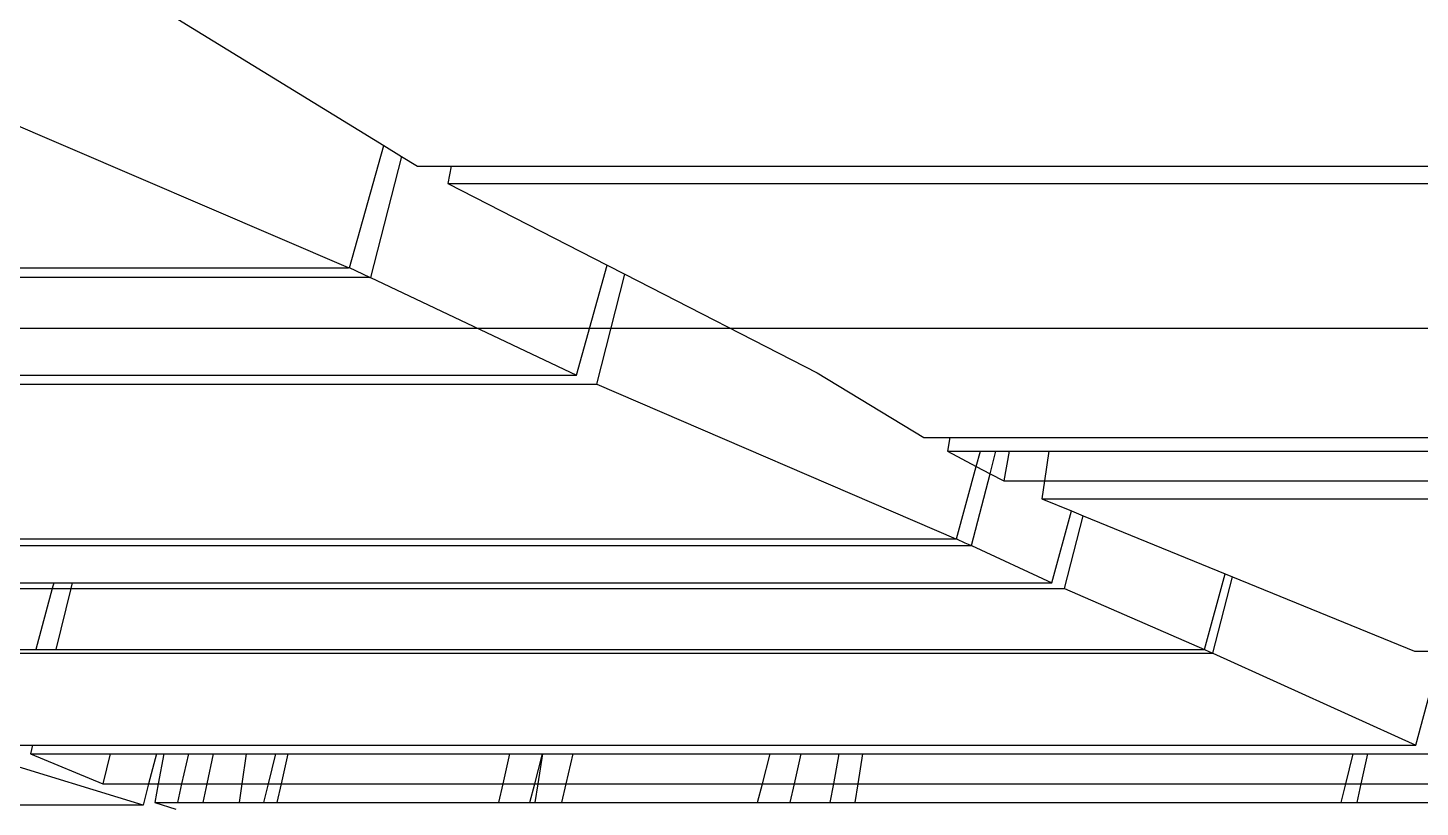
# Model space of a CAD drawing. Extents: x -24961 to 905641, y -154323 to 635957.
# Drawn here: x 395327.1 to 395390.9, y -131229.9 to -131194.1 of the extents above; entities that cross this region are included whole.
import ezdxf

# ---------------------------------------------------------------- set-up
doc = ezdxf.new("R2010")
doc.units = 0
doc.header["$LTSCALE"] = 1000
doc.header["$MEASUREMENT"] = 0
doc.layers.add('DOTE', color=1, linetype='Continuous')

msp = doc.modelspace()

# ---------------------------------------------------------------- linework, layer by layer
for p, q in [((395319.517, -131184.847), (395343.413, -131199.529)), ((395341.797, -131205.139), (395317.056, -131194.525)), ((395341.845, -131205.139), (395343.413, -131199.529)), ((395344.225, -131200.028), (395342.815, -131205.575)), ((395343.413, -131199.529), (395344.225, -131200.028)), ((395344.225, -131200.028), (395344.959, -131200.479)), ((395344.959, -131200.479), (395346.501, -131200.479)), ((395346.501, -131200.479), (395346.359, -131201.267)), ((395346.501, -131200.479), (395415.915, -131200.479)), ((395346.359, -131201.267), (395417.315, -131201.267)), ((395346.359, -131201.267), (395353.66, -131205.01)), ((395277.418, -131205.139), (395341.797, -131205.139)), ((395341.845, -131205.139), (395341.797, -131205.139)), ((395342.771, -131205.575), (395341.845, -131205.139)), ((395352.253, -131210.046), (395353.66, -131205.01)), ((395353.66, -131205.01), (395354.468, -131205.424)), ((395342.771, -131205.575), (395278.388, -131205.575)), ((395342.771, -131205.575), (395342.815, -131205.575)), ((395342.815, -131205.575), (395352.253, -131210.046)), ((395353.18, -131210.465), (395354.468, -131205.424)), ((395354.468, -131205.424), (395363.277, -131209.939)), ((395288.86, -131210.046), (395352.253, -131210.046)), ((395363.277, -131209.939), (395368.168, -131212.918)), ((395288.754, -131210.465), (395353.18, -131210.465)), ((395353.18, -131210.465), (395369.637, -131217.555)), ((395368.168, -131212.918), (395369.361, -131212.918)), ((395369.361, -131212.918), (395369.246, -131213.532)), ((395369.361, -131212.918), (395439.124, -131212.918)), ((395369.246, -131213.532), (395370.764, -131213.532)), ((395369.246, -131213.532), (395370.571, -131214.235)), ((395370.571, -131214.235), (395370.764, -131213.532)), ((395370.764, -131213.532), (395371.467, -131213.532)), ((395371.202, -131214.569), (395371.467, -131213.532)), ((395371.467, -131213.532), (395372.087, -131213.532)), ((395372.087, -131213.532), (395371.83, -131214.902)), ((395372.087, -131213.532), (395373.893, -131213.532)), ((395373.893, -131213.532), (395373.694, -131214.902)), ((395373.893, -131213.532), (395440.202, -131213.532)), ((395369.664, -131217.555), (395370.571, -131214.235)), ((395370.358, -131217.866), (395371.202, -131214.569)), ((395370.571, -131214.235), (395371.202, -131214.569)), ((395371.202, -131214.569), (395371.83, -131214.902)), ((395371.83, -131214.902), (395373.694, -131214.902)), ((395373.694, -131214.902), (395373.576, -131215.721)), ((395373.694, -131214.902), (395442.786, -131214.902)), ((395373.576, -131215.721), (395444.532, -131215.721)), ((395373.576, -131215.721), (395374.936, -131216.278)), ((395374.035, -131219.572), (395374.936, -131216.278)), ((395374.615, -131219.832), (395375.476, -131216.499)), ((395374.936, -131216.278), (395375.476, -131216.499)), ((395375.476, -131216.499), (395381.972, -131219.156)), ((395305.237, -131217.555), (395369.637, -131217.555)), ((395305.934, -131217.866), (395370.358, -131217.866)), ((395369.637, -131217.555), (395369.664, -131217.555)), ((395369.664, -131217.555), (395370.045, -131217.731)), ((395370.045, -131217.731), (395370.358, -131217.866)), ((395370.358, -131217.866), (395374.035, -131219.572)), ((395381.04, -131222.629), (395381.972, -131219.156)), ((395381.972, -131219.156), (395382.322, -131219.3)), ((395325.351, -131219.832), (395328.223, -131219.832)), ((395325.406, -131219.572), (395328.292, -131219.572)), ((395328.223, -131219.832), (395327.472, -131222.629)), ((395328.292, -131219.572), (395328.223, -131219.832)), ((395328.223, -131219.832), (395329.071, -131219.832)), ((395328.292, -131219.572), (395329.134, -131219.572)), ((395329.071, -131219.832), (395328.387, -131222.629)), ((395329.134, -131219.572), (395329.071, -131219.832)), ((395329.071, -131219.832), (395374.615, -131219.832)), ((395329.134, -131219.572), (395374.035, -131219.572)), ((395374.615, -131219.832), (395381.04, -131222.629)), ((395381.418, -131222.797), (395382.322, -131219.3)), ((395382.322, -131219.3), (395390.66, -131222.711)), ((395316.992, -131222.797), (395381.418, -131222.797)), ((395324.768, -131222.629), (395327.472, -131222.629)), ((395327.472, -131222.629), (395328.387, -131222.629)), ((395328.387, -131222.629), (395381.04, -131222.629)), ((395381.04, -131222.629), (395381.229, -131222.715)), ((395381.229, -131222.715), (395381.418, -131222.797)), ((395381.418, -131222.797), (395390.724, -131227.01)), ((395390.66, -131222.711), (395391.844, -131222.711)), ((395390.724, -131227.01), (395391.819, -131222.93)), ((395332.382, -131229.76), (395323.607, -131227.071)), ((395326.298, -131227.01), (395327.315, -131227.01)), ((395327.315, -131227.01), (395327.218, -131227.408)), ((395327.218, -131227.408), (395330.541, -131228.779)), ((395327.218, -131227.408), (395330.876, -131227.408)), ((395327.315, -131227.01), (395390.724, -131227.01)), ((395330.876, -131227.408), (395330.541, -131228.779)), ((395330.876, -131227.408), (395333, -131227.408)), ((395333, -131227.408), (395332.64, -131228.779)), ((395333, -131227.408), (395333.336, -131227.408)), ((395333.336, -131227.408), (395333.081, -131228.779)), ((395333.336, -131227.408), (395334.464, -131227.408)), ((395334.464, -131227.408), (395334.152, -131228.779)), ((395334.464, -131227.408), (395335.604, -131227.408)), ((395335.604, -131227.408), (395335.313, -131228.779)), ((395335.604, -131227.408), (395337.113, -131227.408)), ((395337.113, -131227.408), (395336.915, -131228.779)), ((395337.113, -131227.408), (395338.461, -131227.408)), ((395338.461, -131227.408), (395338.121, -131228.779)), ((395338.461, -131227.408), (395339.023, -131227.408)), ((395339.023, -131227.408), (395338.713, -131228.779)), ((395339.023, -131227.408), (395349.179, -131227.408)), ((395349.179, -131227.408), (395348.869, -131228.779)), ((395349.179, -131227.408), (395350.698, -131227.408)), ((395350.333, -131228.779), (395350.698, -131227.408)), ((395350.698, -131227.408), (395350.477, -131228.779)), ((395350.698, -131227.408), (395352.076, -131227.408)), ((395352.076, -131227.408), (395351.764, -131228.779)), ((395352.076, -131227.408), (395361.132, -131227.408)), ((395360.769, -131228.779), (395361.132, -131227.408)), ((395361.132, -131227.408), (395362.528, -131227.408)), ((395362.528, -131227.408), (395362.222, -131228.779)), ((395362.528, -131227.408), (395364.279, -131227.408)), ((395364.279, -131227.408), (395364.024, -131228.779)), ((395364.279, -131227.408), (395365.352, -131227.408)), ((395365.352, -131227.408), (395365.142, -131228.779)), ((395365.352, -131227.408), (395387.846, -131227.408)), ((395387.506, -131228.779), (395387.846, -131227.408)), ((395387.846, -131227.408), (395388.51, -131227.408)), ((395388.51, -131227.408), (395388.203, -131228.779)), ((395388.51, -131227.408), (395391.645, -131227.408)), ((395330.541, -131228.779), (395332.64, -131228.779)), ((395332.64, -131228.779), (395332.382, -131229.76)), ((395332.64, -131228.779), (395333.081, -131228.779)), ((395333.081, -131228.779), (395332.92, -131229.642)), ((395333.081, -131228.779), (395334.152, -131228.779)), ((395334.152, -131228.779), (395333.956, -131229.642)), ((395334.152, -131228.779), (395335.313, -131228.779)), ((395335.313, -131228.779), (395335.13, -131229.642)), ((395335.313, -131228.779), (395336.915, -131228.779)), ((395336.915, -131228.779), (395336.791, -131229.642)), ((395336.915, -131228.779), (395338.121, -131228.779)), ((395338.121, -131228.779), (395337.907, -131229.642)), ((395338.121, -131228.779), (395338.713, -131228.779)), ((395338.713, -131228.779), (395338.518, -131229.642)), ((395338.713, -131228.779), (395348.869, -131228.779)), ((395348.869, -131228.779), (395348.673, -131229.642)), ((395348.869, -131228.779), (395350.333, -131228.779)), ((395350.104, -131229.642), (395350.333, -131228.779)), ((395350.333, -131228.779), (395350.477, -131228.779)), ((395350.477, -131228.779), (395350.338, -131229.642)), ((395350.477, -131228.779), (395351.764, -131228.779)), ((395351.764, -131228.779), (395351.568, -131229.642)), ((395351.764, -131228.779), (395360.769, -131228.779)), ((395360.54, -131229.642), (395360.769, -131228.779)), ((395360.769, -131228.779), (395362.222, -131228.779)), ((395362.222, -131228.779), (395362.028, -131229.642)), ((395362.222, -131228.779), (395364.024, -131228.779)), ((395364.024, -131228.779), (395363.864, -131229.642)), ((395364.024, -131228.779), (395365.142, -131228.779)), ((395365.142, -131228.779), (395365.009, -131229.642)), ((395365.142, -131228.779), (395387.506, -131228.779)), ((395387.292, -131229.642), (395387.506, -131228.779)), ((395387.506, -131228.779), (395388.203, -131228.779)), ((395388.203, -131228.779), (395388.01, -131229.642)), ((395388.203, -131228.779), (395394.395, -131228.779)), ((395332.382, -131229.76), (395277.618, -131229.76)), ((395332.92, -131229.642), (395333.956, -131229.642)), ((395332.92, -131229.642), (395333.887, -131229.946)), ((395333.956, -131229.642), (395335.13, -131229.642)), ((395335.13, -131229.642), (395336.791, -131229.642)), ((395336.791, -131229.642), (395337.907, -131229.642)), ((395337.907, -131229.642), (395338.518, -131229.642)), ((395338.518, -131229.642), (395348.673, -131229.642)), ((395348.673, -131229.642), (395350.104, -131229.642)), ((395350.104, -131229.642), (395350.338, -131229.642)), ((395350.338, -131229.642), (395351.568, -131229.642)), ((395351.568, -131229.642), (395360.54, -131229.642)), ((395360.54, -131229.642), (395362.028, -131229.642)), ((395362.028, -131229.642), (395363.864, -131229.642)), ((395363.864, -131229.642), (395365.009, -131229.642)), ((395365.009, -131229.642), (395387.292, -131229.642)), ((395387.292, -131229.642), (395388.01, -131229.642)), ((395388.01, -131229.642), (395394.218, -131229.642))]:
    msp.add_line(p, q)
at = {"layer": 'DOTE'}
msp.add_line((393730.132, -131207.896), (442830.812, -131207.896), dxfattribs=at)

doc.saveas('drawing.dxf')
